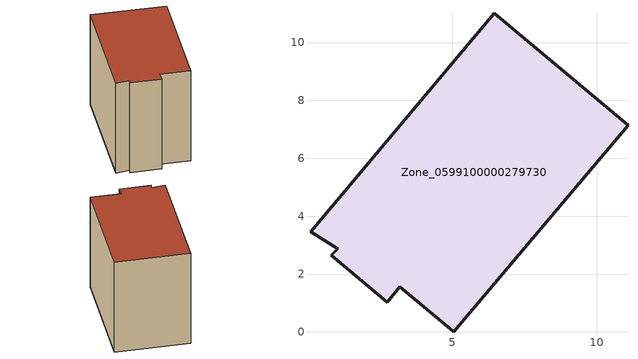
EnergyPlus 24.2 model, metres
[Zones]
Zone_0599100000279730
 floor ground (C_G): 5.05,0 3.19,1.56 2.76,1.03 0.82,2.66 1.04,2.87 0.11,3.47 6.45,11.02 11.08,7.14 z0
 wall outside (C_F): 3.19,1.56 5.05,0 11.08,7.14 6.45,11.02 0.11,3.47 1.04,2.87 0.82,2.66 2.76,1.03 3.19,1.56 z0:8.36
 roof outside (C_R): 1.04,2.87 0.82,2.66 2.76,1.03 3.19,1.56 5.05,0 11.08,7.14 6.45,11.02 0.11,3.47 z8.36
[BUILDING]
Pand.0599100000279730: North Axis=0; Terrain=City; Loads Convergence Tolerance Value=0.04; Temperature Convergence Tolerance Value=0.4; Solar Distribution=FullExterior; Maximum Number of Warmup Days=25; Minimum Number of Warmup Days=1
[Site:Location]
Rotterdam.The.Hague.AP_ZH_NLD Design_Conditions: Latitude=51.96; Longitude=4.45; Time Zone=1; Elevation=-4.5
[SITE:GROUNDTEMPERATURE:BUILDINGSURFACE]
18, 18, 18, 18, 18, 18, 18, 18, 18, 18, 18, 18
[MATERIAL] Thermal Absorptance=0.9; Solar Absorptance=0.7; Visible Absorptance=0.7
Name | Roughness | Thickness | Conductivity | Density | Specific Heat
G.TI.1946-1964 | MediumSmooth | 0.15 | 1 | 540 | 1210
F.TI.1946-1964 | Rough | 0.3 | 0.857143 | 1920 | 840
R.TI.1946-1964 | MediumRough | 0.2 | 0.277778 | 1500 | 1000
[CONSTRUCTION]
C_G: G.TI.1946-1964
C_F: F.TI.1946-1964
C_R: R.TI.1946-1964
[ZONE]
Zone_0599100000279730: Type=1; Multiplier=1; Ceiling Height=Autocalculate; Volume=Autocalculate; Floor Area=autocalculate; Part of Total Floor Area=Yes
[ZONEINFILTRATION:DESIGNFLOWRATE]
Infil_Zone_0599100000279730: Zone or ZoneList or Space or SpaceList=Zone_0599100000279730; Schedule=AlwaysOn; Design Flow Rate Calculation Method=Flow/Area; Flow Rate per Floor Area=0.003; Constant Term Coefficient=1; Temperature Term Coefficient=0; Velocity Term Coefficient=0; Velocity Squared Term Coefficient=0
[HVACTEMPLATE:ZONE:IDEALLOADSAIRSYSTEM]
Zone_0599100000279730: Maximum Heating Supply Air Temperature=50; Minimum Cooling Supply Air Temperature=13; Maximum Heating Supply Air Humidity Ratio=0.0156; Minimum Cooling Supply Air Humidity Ratio=0.0077; Heating Limit=NoLimit; Cooling Limit=NoLimit; Dehumidification Control Type=ConstantSensibleHeatRatio; Cooling Sensible Heat Ratio=0.7; Dehumidification Setpoint=60; Humidification Control Type=None; Humidification Setpoint=30; Outdoor Air Method=None; Outdoor Air Flow Rate per Person=0.00944; Outdoor Air Flow Rate per Zone Floor Area=0; Outdoor Air Flow Rate per Zone=0; Demand Controlled Ventilation Type=None; Outdoor Air Economizer Type=NoEconomizer; Heat Recovery Type=None; Sensible Heat Recovery Effectiveness=0.7; Latent Heat Recovery Effectiveness=0.65
[ZONECONTROL:THERMOSTAT]
ThermostatControl_Zone_0599100000279730: Zone or ZoneList=Zone_0599100000279730; Control Type Schedule=DualSetpointControlType; Control 1=Thermostat_Zone_0599100000279730; Temperature Difference Between Cutout And Setpoint=0
[THERMOSTATSETPOINT:DUALSETPOINT]
Thermostat_Zone_0599100000279730: Heating Setpoint Temperature Schedule=HeatingSetpoint_Zone_0599100000279730; Cooling Setpoint Temperature Schedule=CoolingSetpoint_Zone_0599100000279730
[SCHEDULE:COMPACT]
HeatingSetpoint_Zone_0599100000279730: Through: 12/31, For: AllDays, Until: 24:00, 21
CoolingSetpoint_Zone_0599100000279730: Through: 12/31, For: AllDays, Until: 24:00, 24
DualSetpointControlType: Through: 12/31, For: AllDays, Until: 24:00, 4
AlwaysOn: Through: 12/31, For: AllDays, Until: 24:00, 1
